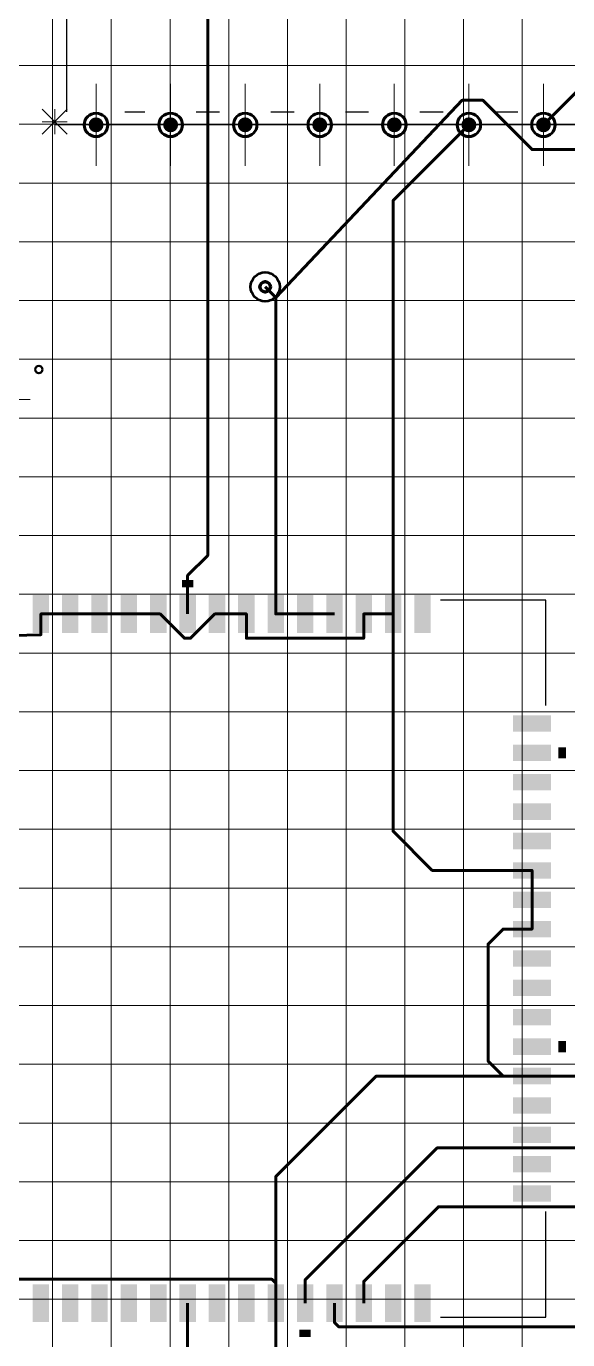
# Model space of a CAD drawing. Extents: x 346 to 4955, y 45 to 639.
# Drawn here: x 1329 to 1365.7, y 301.9 to 391 of the extents above; entities that cross this region are included whole.
import ezdxf

# ---------------------------------------------------------------- set-up
doc = ezdxf.new("R2010")
doc.units = 0
doc.header["$MEASUREMENT"] = 0
doc.layers.add('PDF _Геометрия', color=7, linetype='CONTINUOUS')
doc.layers.add('PDF _Сплошная заливка', color=7, linetype='CONTINUOUS')

msp = doc.modelspace()

# ---------------------------------------------------------------- hatches: boundary and pattern name
at = {"layer": 'PDF _Сплошная заливка', "transparency": 33554559}
for points in [[(1333.689, 384.346), (1333.181, 384.346), (1333.219, 384.541), (1333.329, 384.705), (1333.494, 384.816), (1333.689, 384.854)], [(1333.689, 384.346), (1333.689, 384.854), (1333.883, 384.816), (1334.048, 384.705), (1334.158, 384.541), (1334.196, 384.346)], [(1338.75, 384.346), (1338.242, 384.346), (1338.281, 384.541), (1338.391, 384.705), (1338.556, 384.816), (1338.75, 384.854)], [(1338.75, 384.346), (1338.75, 384.854), (1338.944, 384.816), (1339.109, 384.705), (1339.219, 384.541), (1339.258, 384.346)], [(1343.812, 384.346), (1343.304, 384.346), (1343.342, 384.541), (1343.453, 384.705), (1343.617, 384.816), (1343.812, 384.854)], [(1343.812, 384.346), (1343.812, 384.854), (1344.006, 384.816), (1344.171, 384.705), (1344.281, 384.541), (1344.32, 384.346)], [(1348.873, 384.346), (1348.365, 384.346), (1348.404, 384.541), (1348.514, 384.705), (1348.679, 384.816), (1348.873, 384.854)], [(1348.873, 384.346), (1348.873, 384.854), (1349.068, 384.816), (1349.232, 384.705), (1349.342, 384.541), (1349.381, 384.346)], [(1353.935, 384.346), (1353.427, 384.346), (1353.465, 384.541), (1353.576, 384.705), (1353.74, 384.816), (1353.935, 384.854)], [(1353.935, 384.346), (1353.935, 384.854), (1354.129, 384.816), (1354.294, 384.705), (1354.404, 384.541), (1354.443, 384.346)], [(1358.996, 384.346), (1358.488, 384.346), (1358.527, 384.541), (1358.637, 384.705), (1358.802, 384.816), (1358.996, 384.854)], [(1358.996, 384.346), (1358.996, 384.854), (1359.191, 384.816), (1359.356, 384.705), (1359.466, 384.541), (1359.504, 384.346)], [(1364.058, 384.346), (1363.55, 384.346), (1363.588, 384.541), (1363.699, 384.705), (1363.864, 384.816), (1364.058, 384.854)], [(1364.058, 384.346), (1364.058, 384.854), (1364.252, 384.816), (1364.417, 384.705), (1364.527, 384.541), (1364.566, 384.346)]]:
    msp.add_hatch(color=256, dxfattribs=at).paths.add_polyline_path(points)
at = {"layer": 'PDF _Сплошная заливка', "true_color": 0xffffff, "transparency": 33554559}
for points in [[(1333.689, 383.838), (1333.494, 383.877), (1333.329, 383.987), (1333.219, 384.152), (1333.181, 384.346), (1333.689, 384.346)], [(1334.196, 384.346), (1334.158, 384.152), (1334.048, 383.987), (1333.883, 383.877), (1333.689, 383.838), (1333.689, 384.346)], [(1338.75, 383.838), (1338.556, 383.877), (1338.391, 383.987), (1338.281, 384.152), (1338.242, 384.346), (1338.75, 384.346)], [(1339.258, 384.346), (1339.219, 384.152), (1339.109, 383.987), (1338.944, 383.877), (1338.75, 383.838), (1338.75, 384.346)], [(1343.812, 383.838), (1343.617, 383.877), (1343.453, 383.987), (1343.342, 384.152), (1343.304, 384.346), (1343.812, 384.346)], [(1344.32, 384.346), (1344.281, 384.152), (1344.171, 383.987), (1344.006, 383.877), (1343.812, 383.838), (1343.812, 384.346)], [(1348.873, 383.838), (1348.679, 383.877), (1348.514, 383.987), (1348.404, 384.152), (1348.365, 384.346), (1348.873, 384.346)], [(1349.381, 384.346), (1349.342, 384.152), (1349.232, 383.987), (1349.068, 383.877), (1348.873, 383.838), (1348.873, 384.346)], [(1353.935, 383.838), (1353.74, 383.877), (1353.576, 383.987), (1353.465, 384.152), (1353.427, 384.346), (1353.935, 384.346)], [(1354.443, 384.346), (1354.404, 384.152), (1354.294, 383.987), (1354.129, 383.877), (1353.935, 383.838), (1353.935, 384.346)], [(1358.996, 383.838), (1358.802, 383.877), (1358.637, 383.987), (1358.527, 384.152), (1358.488, 384.346), (1358.996, 384.346)], [(1359.504, 384.346), (1359.466, 384.152), (1359.356, 383.987), (1359.191, 383.877), (1358.996, 383.838), (1358.996, 384.346)], [(1364.058, 383.838), (1363.864, 383.877), (1363.699, 383.987), (1363.588, 384.152), (1363.55, 384.346), (1364.058, 384.346)], [(1364.566, 384.346), (1364.527, 384.152), (1364.417, 383.987), (1364.252, 383.877), (1364.058, 383.838), (1364.058, 384.346)]]:
    msp.add_hatch(color=7, dxfattribs=at).paths.add_polyline_path(points)

# ---------------------------------------------------------------- linework, layer by layer
at = {"layer": 'PDF _Геометрия', "lineweight": 18}
for points in [[(1330.739, 228.904), (1330.739, 588.904)], [(1334.725, 228.904), (1334.725, 588.904)], [(1338.71, 228.904), (1338.71, 588.904)], [(1342.696, 228.904), (1342.696, 588.904)], [(1346.681, 228.904), (1346.681, 588.904)], [(1350.666, 228.904), (1350.666, 588.904)], [(1354.652, 228.904), (1354.652, 588.904)], [(1358.638, 228.904), (1358.638, 588.904)], [(1362.623, 228.904), (1362.623, 588.904)], [(1191.247, 388.373), (1432.568, 388.373)], [(1333.689, 381.555), (1333.689, 387.137)], [(1333.689, 381.854), (1333.689, 386.838)], [(1338.75, 381.555), (1338.75, 387.137)], [(1338.75, 381.854), (1338.75, 386.838)], [(1343.812, 381.555), (1343.812, 387.137)], [(1343.812, 381.854), (1343.812, 386.838)], [(1348.873, 381.555), (1348.873, 387.137)], [(1348.873, 381.854), (1348.873, 386.838)], [(1353.935, 381.555), (1353.935, 387.137)], [(1353.935, 381.854), (1353.935, 386.838)], [(1358.996, 381.555), (1358.996, 387.137)], [(1358.996, 381.854), (1358.996, 386.838)], [(1364.058, 381.555), (1364.058, 387.137)], [(1364.058, 381.854), (1364.058, 386.838)], [(1191.247, 384.386), (1432.568, 384.386)], [(1330.899, 384.346), (1336.478, 384.346)], [(1331.197, 384.346), (1336.179, 384.346)], [(1335.96, 384.346), (1341.54, 384.346)], [(1336.259, 384.346), (1341.241, 384.346)], [(1341.022, 384.346), (1346.601, 384.346)], [(1341.321, 384.346), (1346.302, 384.346)], [(1346.083, 384.346), (1351.663, 384.346)], [(1346.382, 384.346), (1351.364, 384.346)], [(1351.145, 384.346), (1356.724, 384.346)], [(1351.444, 384.346), (1356.426, 384.346)], [(1356.206, 384.346), (1361.786, 384.346)], [(1356.505, 384.346), (1361.487, 384.346)], [(1361.268, 384.346), (1366.848, 384.346)], [(1361.567, 384.346), (1366.549, 384.346)], [(1191.247, 380.399), (1432.568, 380.399)], [(1191.247, 376.413), (1432.568, 376.413)], [(1191.247, 372.426), (1432.568, 372.426)], [(1191.247, 368.439), (1432.568, 368.439)], [(1323.027, 365.699), (1329.205, 365.699)], [(1191.247, 364.452), (1432.568, 364.452)], [(1191.247, 360.466), (1432.568, 360.466)], [(1191.247, 356.479), (1432.568, 356.479)], [(1191.247, 352.492), (1432.568, 352.492)], [(1191.247, 348.506), (1432.568, 348.506)], [(1191.247, 344.519), (1432.568, 344.519)], [(1191.247, 340.532), (1432.568, 340.532)], [(1191.247, 336.546), (1432.568, 336.546)], [(1191.247, 332.559), (1432.568, 332.559)], [(1191.247, 328.572), (1432.568, 328.572)], [(1191.247, 324.585), (1432.568, 324.585)], [(1191.247, 320.598), (1432.568, 320.598)], [(1191.247, 316.612), (1432.568, 316.612)], [(1191.247, 312.625), (1432.568, 312.625)], [(1191.247, 308.638), (1432.568, 308.638)], [(1191.247, 304.652), (1432.568, 304.652)]]:
    msp.add_lwpolyline(points, dxfattribs=at)
at = {"layer": 'PDF _Геометрия', "lineweight": 60}
for points in [[(1339.906, 351.162), (1339.906, 353.761), (1341.272, 355.128), (1341.272, 411.632), (1344.714, 415.075), (1344.714, 443.581), (1362.429, 461.302), (1362.429, 557.957), (1382.328, 577.861), (1396.779, 577.861)], [(1364.058, 384.346), (1369.119, 389.409), (1369.119, 399.535), (1385.105, 399.535), (1385.436, 401.529), (1385.436, 406.822), (1387.732, 409.118), (1387.732, 430.512)], [(1385.436, 389.569), (1385.436, 383.836), (1384.272, 382.671), (1363.29, 382.671), (1359.949, 386.013), (1358.532, 386.013), (1345.903, 372.661), (1345.884, 372.64), (1345.169, 373.355)], [(1358.996, 384.346), (1353.855, 379.203), (1353.855, 351.162), (1351.862, 351.162), (1351.862, 349.508), (1343.891, 349.508), (1343.891, 351.162), (1341.899, 351.162), (1341.761, 351.162), (1340.108, 349.508), (1339.686, 349.508), (1338.033, 351.162), (1337.913, 351.162), (1335.92, 351.162), (1333.928, 351.162), (1331.935, 351.162), (1329.942, 351.162), (1329.942, 349.742), (1319.582, 349.481), (1313.834, 343.732), (1313.834, 312.895), (1314.901, 311.828), (1316.526, 311.828)], [(1387.126, 373.622), (1386.118, 373.622), (1386.118, 374.975), (1384.599, 376.494), (1382.574, 376.494), (1380.904, 374.823), (1380.904, 348.191), (1385.055, 344.343), (1386.067, 345.356), (1386.067, 348.9), (1386.624, 349.457), (1390.47, 349.457), (1391.027, 348.9), (1391.027, 311.939), (1390.015, 310.927), (1356.924, 310.927), (1351.862, 305.864), (1351.862, 304.388)], [(1349.869, 351.162), (1347.877, 351.162), (1345.884, 351.162), (1345.884, 372.64)], [(1349.869, 304.388), (1349.869, 303.079), (1350.173, 302.775), (1395.937, 302.775), (1396.392, 303.231), (1396.392, 350.217), (1387.429, 359.183), (1387.429, 361.662)], [(1353.855, 351.162), (1353.855, 336.408), (1356.507, 333.755), (1363.286, 333.755), (1363.286, 331.761), (1363.286, 329.768), (1361.316, 329.768), (1360.303, 328.755), (1360.303, 320.814), (1361.316, 319.801), (1352.711, 319.801), (1345.884, 312.972), (1345.884, 305.756), (1345.884, 304.388), (1345.884, 289.901), (1348.873, 286.911), (1348.873, 269.968), (1346.88, 267.974), (1346.88, 243.057)], [(1347.877, 304.388), (1347.877, 305.965), (1356.836, 314.927), (1389.003, 314.927), (1389.053, 314.977), (1389.053, 337.306), (1387.429, 338.931), (1387.429, 347.708)], [(1361.316, 319.801), (1363.286, 319.801), (1384.65, 319.801), (1386.999, 317.451)], [(1345.884, 305.756), (1345.625, 306.016), (1323.964, 306.016), (1323.964, 304.388)], [(1339.906, 304.388), (1339.906, 301.155), (1341.829, 299.231)]]:
    msp.add_lwpolyline(points, dxfattribs=at)
at = {"layer": 'PDF _Геометрия', "lineweight": 30}
for points in [[(1331.715, 385.232), (1331.715, 398.649)], [(1335.642, 385.232), (1337.009, 385.232)], [(1340.491, 385.232), (1342.07, 385.232)], [(1345.553, 385.232), (1347.132, 385.232)], [(1350.615, 385.232), (1352.193, 385.232)], [(1355.676, 385.232), (1357.255, 385.232)], [(1360.738, 385.232), (1362.316, 385.232)], [(1364.227, 344.942), (1364.227, 352.103), (1357.068, 352.103)], [(1357.068, 303.446), (1364.227, 303.446), (1364.227, 310.607)]]:
    msp.add_lwpolyline(points, dxfattribs=at)
at = {"layer": 'PDF _Геометрия', "lineweight": 15}
for points in [[(1330.036, 383.713), (1331.723, 385.4)], [(1331.723, 383.713), (1330.036, 385.4)], [(1330.88, 383.713), (1330.88, 385.4)], [(1331.723, 384.557), (1330.036, 384.557)]]:
    msp.add_lwpolyline(points, dxfattribs=at)
at = {"layer": 'PDF _Геометрия', "lineweight": 60}
for centre in [(1333.688, 384.346), (1333.688, 384.346), (1338.75, 384.346), (1338.75, 384.346), (1343.812, 384.346), (1343.812, 384.346), (1348.873, 384.346), (1348.873, 384.346), (1353.935, 384.346), (1353.935, 384.346), (1358.996, 384.346), (1358.996, 384.346), (1364.058, 384.346), (1364.058, 384.346)]:
    msp.add_circle(centre, 0.797, dxfattribs=at)
at = {"layer": 'PDF _Геометрия', "lineweight": 53}
msp.add_circle((1345.169, 373.355), 0.987, dxfattribs=at)
at = {"layer": 'PDF _Геометрия', "color": 7, "lineweight": 70, "true_color": 0xffffff}
msp.add_circle((1345.169, 373.355), 0.354, dxfattribs=at)
at = {"layer": 'PDF _Геометрия', "lineweight": 50}
msp.add_circle((1329.802, 367.741), 0.249, dxfattribs=at)
at = {"layer": 'PDF _Сплошная заливка', "lineweight": 0, "transparency": 33554559}
for points in [[(1340.286, 352.954), (1339.526, 352.954), (1340.286, 353.46), (1339.526, 353.46)], [(1330.5, 352.448), (1330.5, 349.875), (1329.384, 352.448), (1329.384, 349.875)], [(1330.5, 352.448), (1330.5, 349.875), (1329.384, 352.448), (1329.384, 349.875)], [(1332.492, 352.448), (1332.492, 349.875), (1331.377, 352.448), (1331.377, 349.875)], [(1332.492, 352.448), (1332.492, 349.875), (1331.377, 352.448), (1331.377, 349.875)], [(1334.485, 352.448), (1334.485, 349.875), (1333.37, 352.448), (1333.37, 349.875)], [(1334.485, 352.448), (1334.485, 349.875), (1333.37, 352.448), (1333.37, 349.875)], [(1336.478, 352.448), (1336.478, 349.875), (1335.363, 352.448), (1335.363, 349.875)], [(1336.478, 352.448), (1336.478, 349.875), (1335.363, 352.448), (1335.363, 349.875)], [(1338.471, 352.448), (1338.471, 349.875), (1337.355, 352.448), (1337.355, 349.875)], [(1338.471, 352.448), (1338.471, 349.875), (1337.355, 352.448), (1337.355, 349.875)], [(1340.463, 352.448), (1340.463, 349.875), (1339.348, 352.448), (1339.348, 349.875)], [(1340.463, 352.448), (1340.463, 349.875), (1339.348, 352.448), (1339.348, 349.875)], [(1342.456, 352.448), (1342.456, 349.875), (1341.341, 352.448), (1341.341, 349.875)], [(1342.456, 352.448), (1342.456, 349.875), (1341.341, 352.448), (1341.341, 349.875)], [(1344.449, 352.448), (1344.449, 349.875), (1343.334, 352.448), (1343.334, 349.875)], [(1344.449, 352.448), (1344.449, 349.875), (1343.334, 352.448), (1343.334, 349.875)], [(1346.442, 352.448), (1346.442, 349.875), (1345.326, 352.448), (1345.326, 349.875)], [(1346.442, 352.448), (1346.442, 349.875), (1345.326, 352.448), (1345.326, 349.875)], [(1348.434, 352.448), (1348.434, 349.875), (1347.319, 352.448), (1347.319, 349.875)], [(1348.434, 352.448), (1348.434, 349.875), (1347.319, 352.448), (1347.319, 349.875)], [(1350.427, 352.448), (1350.427, 349.875), (1349.312, 352.448), (1349.312, 349.875)], [(1350.427, 352.448), (1350.427, 349.875), (1349.312, 352.448), (1349.312, 349.875)], [(1352.42, 352.448), (1352.42, 349.875), (1351.305, 352.448), (1351.305, 349.875)], [(1352.42, 352.448), (1352.42, 349.875), (1351.305, 352.448), (1351.305, 349.875)], [(1354.413, 352.448), (1354.413, 349.875), (1353.297, 352.448), (1353.297, 349.875)], [(1354.413, 352.448), (1354.413, 349.875), (1353.297, 352.448), (1353.297, 349.875)], [(1356.405, 352.448), (1356.405, 349.875), (1355.29, 352.448), (1355.29, 349.875)], [(1356.405, 352.448), (1356.405, 349.875), (1355.29, 352.448), (1355.29, 349.875)], [(1362, 344.279), (1364.571, 344.279), (1362, 343.164), (1364.571, 343.164)], [(1362, 344.279), (1364.571, 344.279), (1362, 343.164), (1364.571, 343.164)], [(1362, 342.286), (1364.571, 342.286), (1362, 341.17), (1364.571, 341.17)], [(1362, 342.286), (1364.571, 342.286), (1362, 341.17), (1364.571, 341.17)], [(1365.078, 342.108), (1365.584, 342.108), (1365.078, 341.348), (1365.584, 341.348)], [(1362, 340.293), (1364.571, 340.293), (1362, 339.177), (1364.571, 339.177)], [(1362, 340.293), (1364.571, 340.293), (1362, 339.177), (1364.571, 339.177)], [(1362, 338.299), (1364.571, 338.299), (1362, 337.184), (1364.571, 337.184)], [(1362, 338.299), (1364.571, 338.299), (1362, 337.184), (1364.571, 337.184)], [(1362, 336.306), (1364.571, 336.306), (1362, 335.19), (1364.571, 335.19)], [(1362, 336.306), (1364.571, 336.306), (1362, 335.19), (1364.571, 335.19)], [(1362, 334.312), (1364.571, 334.312), (1362, 333.197), (1364.571, 333.197)], [(1362, 334.312), (1364.571, 334.312), (1362, 333.197), (1364.571, 333.197)], [(1362, 332.319), (1364.571, 332.319), (1362, 331.204), (1364.571, 331.204)], [(1362, 332.319), (1364.571, 332.319), (1362, 331.204), (1364.571, 331.204)], [(1362, 330.326), (1364.571, 330.326), (1362, 329.21), (1364.571, 329.21)], [(1362, 330.326), (1364.571, 330.326), (1362, 329.21), (1364.571, 329.21)], [(1362, 328.332), (1364.571, 328.332), (1362, 327.217), (1364.571, 327.217)], [(1362, 328.332), (1364.571, 328.332), (1362, 327.217), (1364.571, 327.217)], [(1362, 326.339), (1364.571, 326.339), (1362, 325.224), (1364.571, 325.224)], [(1362, 326.339), (1364.571, 326.339), (1362, 325.224), (1364.571, 325.224)], [(1362, 324.346), (1364.571, 324.346), (1362, 323.23), (1364.571, 323.23)], [(1362, 324.346), (1364.571, 324.346), (1362, 323.23), (1364.571, 323.23)], [(1362, 322.352), (1364.571, 322.352), (1362, 321.237), (1364.571, 321.237)], [(1362, 322.352), (1364.571, 322.352), (1362, 321.237), (1364.571, 321.237)], [(1365.078, 322.174), (1365.584, 322.174), (1365.078, 321.415), (1365.584, 321.415)], [(1362, 320.359), (1364.571, 320.359), (1362, 319.244), (1364.571, 319.244)], [(1362, 320.359), (1364.571, 320.359), (1362, 319.244), (1364.571, 319.244)], [(1362, 318.366), (1364.571, 318.366), (1362, 317.25), (1364.571, 317.25)], [(1362, 318.366), (1364.571, 318.366), (1362, 317.25), (1364.571, 317.25)], [(1362, 316.372), (1364.571, 316.372), (1362, 315.257), (1364.571, 315.257)], [(1362, 316.372), (1364.571, 316.372), (1362, 315.257), (1364.571, 315.257)], [(1362, 314.379), (1364.571, 314.379), (1362, 313.263), (1364.571, 313.263)], [(1362, 314.379), (1364.571, 314.379), (1362, 313.263), (1364.571, 313.263)], [(1362, 312.386), (1364.571, 312.386), (1362, 311.27), (1364.571, 311.27)], [(1362, 312.386), (1364.571, 312.386), (1362, 311.27), (1364.571, 311.27)], [(1330.5, 305.674), (1330.5, 303.102), (1329.384, 305.674), (1329.384, 303.102)], [(1330.5, 305.674), (1330.5, 303.102), (1329.384, 305.674), (1329.384, 303.102)], [(1332.492, 305.674), (1332.492, 303.102), (1331.377, 305.674), (1331.377, 303.102)], [(1332.492, 305.674), (1332.492, 303.102), (1331.377, 305.674), (1331.377, 303.102)], [(1334.485, 305.674), (1334.485, 303.102), (1333.37, 305.674), (1333.37, 303.102)], [(1334.485, 305.674), (1334.485, 303.102), (1333.37, 305.674), (1333.37, 303.102)], [(1336.478, 305.674), (1336.478, 303.102), (1335.363, 305.674), (1335.363, 303.102)], [(1336.478, 305.674), (1336.478, 303.102), (1335.363, 305.674), (1335.363, 303.102)], [(1338.471, 305.674), (1338.471, 303.102), (1337.355, 305.674), (1337.355, 303.102)], [(1338.471, 305.674), (1338.471, 303.102), (1337.355, 305.674), (1337.355, 303.102)], [(1340.463, 305.674), (1340.463, 303.102), (1339.348, 305.674), (1339.348, 303.102)], [(1340.463, 305.674), (1340.463, 303.102), (1339.348, 305.674), (1339.348, 303.102)], [(1342.456, 305.674), (1342.456, 303.102), (1341.341, 305.674), (1341.341, 303.102)], [(1342.456, 305.674), (1342.456, 303.102), (1341.341, 305.674), (1341.341, 303.102)], [(1344.449, 305.674), (1344.449, 303.102), (1343.334, 305.674), (1343.334, 303.102)], [(1344.449, 305.674), (1344.449, 303.102), (1343.334, 305.674), (1343.334, 303.102)], [(1346.442, 305.674), (1346.442, 303.102), (1345.326, 305.674), (1345.326, 303.102)], [(1346.442, 305.674), (1346.442, 303.102), (1345.326, 305.674), (1345.326, 303.102)], [(1348.434, 305.674), (1348.434, 303.102), (1347.319, 305.674), (1347.319, 303.102)], [(1348.434, 305.674), (1348.434, 303.102), (1347.319, 305.674), (1347.319, 303.102)], [(1350.427, 305.674), (1350.427, 303.102), (1349.312, 305.674), (1349.312, 303.102)], [(1350.427, 305.674), (1350.427, 303.102), (1349.312, 305.674), (1349.312, 303.102)], [(1352.42, 305.674), (1352.42, 303.102), (1351.305, 305.674), (1351.305, 303.102)], [(1352.42, 305.674), (1352.42, 303.102), (1351.305, 305.674), (1351.305, 303.102)], [(1354.413, 305.674), (1354.413, 303.102), (1353.297, 305.674), (1353.297, 303.102)], [(1354.413, 305.674), (1354.413, 303.102), (1353.297, 305.674), (1353.297, 303.102)], [(1356.405, 305.674), (1356.405, 303.102), (1355.29, 305.674), (1355.29, 303.102)], [(1356.405, 305.674), (1356.405, 303.102), (1355.29, 305.674), (1355.29, 303.102)], [(1348.256, 302.595), (1347.497, 302.595), (1348.256, 302.089), (1347.497, 302.089)]]:
    msp.add_solid(points, dxfattribs=at)

doc.saveas('drawing.dxf')
